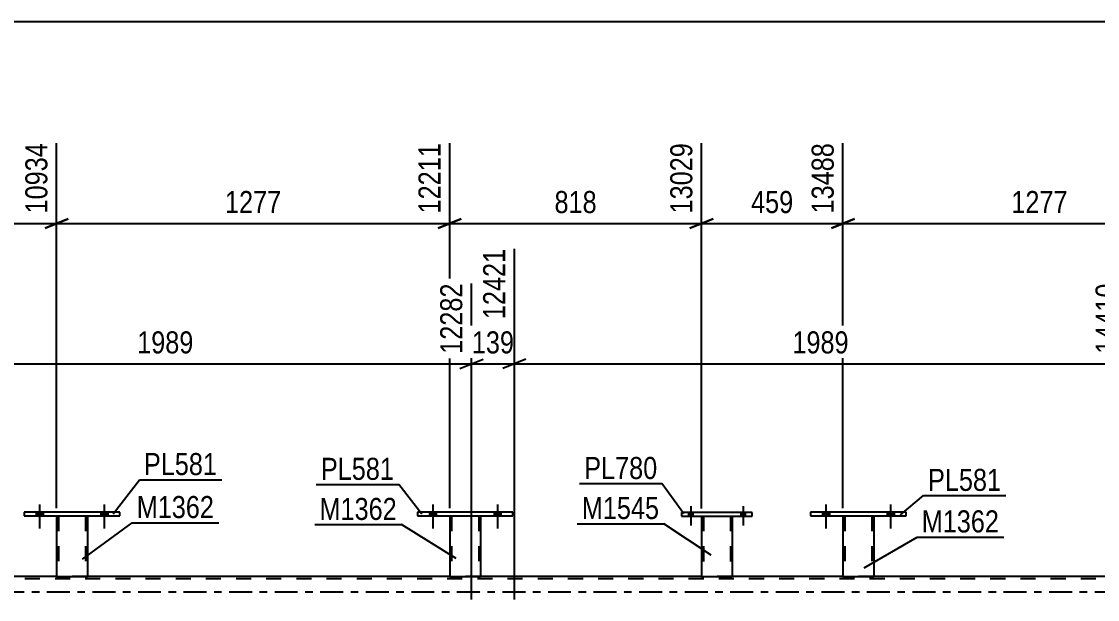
# Model space of a CAD drawing. Header units: millimetres. Extents: x 0 to 841, y 0 to 594.
# Drawn here: x 473.4 to 613.1, y 436.5 to 511.6 of the extents above; entities that cross this region are included whole.
import ezdxf

# ---------------------------------------------------------------- set-up
doc = ezdxf.new("R2010")
doc.units = ezdxf.units.MM
doc.linetypes.add('DXK_LINE_DOT2', pattern=[3.9198, 1.9599, -1.9599])
doc.linetypes.add('DXK_LINE_DOT3', pattern=[5.9187, 2.979, -0.9799, 0.9799, -0.9799])
doc.styles.add('Arial Narrow', font='ARIALN.TTF', dxfattribs={"height": 0.2})

# ---------------------------------------------------------------- blocks, each defined once
blk = doc.blocks.new('Part-318888112-3904 - 3656')
at = {"color": 2, "linetype": 'Continuous'}
for p, q in [((575.87, 447.85), (575.87, 447.37)), ((588.27, 447.85), (575.87, 447.85)), ((575.87, 447.37), (588.27, 447.37)), ((588.27, 447.37), (588.27, 447.85))]:
    blk.add_line(p, q, dxfattribs=at)
blk = doc.blocks.new('Part-318888112-4051 - 3656')
at = {"color": 7, "linetype": 'DXK_LINE_DOT2'}
for p, q in [((761.89, 439.21), (97.86, 439.21)), ((481.91, 439.53), (477.91, 439.53)), ((532.99, 439.53), (528.99, 439.53)), ((565.7, 439.53), (561.7, 439.53)), ((584.07, 439.53), (580.07, 439.53))]:
    blk.add_line(p, q, dxfattribs=at)
at = {"color": 2, "linetype": 'Continuous'}
for p, q in [((477.91, 439.53), (430.82, 439.53)), ((528.99, 439.53), (481.91, 439.53)), ((561.7, 439.53), (532.99, 439.53)), ((580.07, 439.53), (565.7, 439.53)), ((631.15, 439.53), (584.07, 439.53))]:
    blk.add_line(p, q, dxfattribs=at)
at = {"color": 7, "linetype": 'DXK_LINE_DOT3'}
blk.add_line((97.86, 437.53), (761.89, 437.53), dxfattribs=at)
blk = doc.blocks.new('Bolt-318888112-3677 - 3656')
at = {"linetype": 'Continuous'}
for points in [[(526.35, 447.37), (527.23, 447.37), (527.23, 447.85), (526.35, 447.85)], [(534.75, 447.37), (535.63, 447.37), (535.63, 447.85), (534.75, 447.85)]]:
    blk.add_hatch(color=1, dxfattribs=at).paths.add_polyline_path(points)
at = {"color": 1, "linetype": 'Continuous'}
for p, q in [((526.79, 448.85), (526.79, 445.73)), ((535.19, 448.85), (535.19, 445.73)), ((526.35, 447.85), (526.35, 447.37)), ((527.23, 447.85), (527.23, 447.37)), ((534.75, 447.85), (534.75, 447.37)), ((535.63, 447.85), (535.63, 447.37))]:
    blk.add_line(p, q, dxfattribs=at)
blk = doc.blocks.new('Bolt-318888112-3680 - 3656')
at = {"linetype": 'Continuous'}
for points in [[(577.43, 447.37), (578.31, 447.37), (578.31, 447.85), (577.43, 447.85)], [(585.83, 447.37), (586.71, 447.37), (586.71, 447.85), (585.83, 447.85)]]:
    blk.add_hatch(color=1, dxfattribs=at).paths.add_polyline_path(points)
at = {"color": 1, "linetype": 'Continuous'}
for p, q in [((577.87, 448.85), (577.87, 445.73)), ((586.27, 448.85), (586.27, 445.73)), ((577.43, 447.85), (577.43, 447.37)), ((578.31, 447.85), (578.31, 447.37)), ((585.83, 447.85), (585.83, 447.37)), ((586.71, 447.85), (586.71, 447.37))]:
    blk.add_line(p, q, dxfattribs=at)
blk = doc.blocks.new('Bolt-318888112-3681 - 3656')
at = {"linetype": 'Continuous'}
for points in [[(577.43, 447.37), (578.31, 447.37), (578.31, 447.85), (577.43, 447.85)], [(585.83, 447.37), (586.71, 447.37), (586.71, 447.85), (585.83, 447.85)]]:
    blk.add_hatch(color=1, dxfattribs=at).paths.add_polyline_path(points)
at = {"color": 1, "linetype": 'Continuous'}
for p, q in [((577.87, 448.85), (577.87, 445.73)), ((586.27, 448.85), (586.27, 445.73)), ((577.43, 447.85), (577.43, 447.37)), ((578.31, 447.85), (578.31, 447.37)), ((585.83, 447.85), (585.83, 447.37)), ((586.71, 447.85), (586.71, 447.37))]:
    blk.add_line(p, q, dxfattribs=at)
blk = doc.blocks.new('Bolt-318888112-3718 - 3656')
at = {"linetype": 'Continuous'}
for points in [[(475.27, 447.37), (476.15, 447.37), (476.15, 447.85), (475.27, 447.85)], [(483.67, 447.37), (484.55, 447.37), (484.55, 447.85), (483.67, 447.85)]]:
    blk.add_hatch(color=1, dxfattribs=at).paths.add_polyline_path(points)
at = {"color": 1, "linetype": 'Continuous'}
for p, q in [((475.71, 448.85), (475.71, 445.73)), ((484.11, 448.85), (484.11, 445.73)), ((475.27, 447.85), (475.27, 447.37)), ((476.15, 447.85), (476.15, 447.37)), ((483.67, 447.85), (483.67, 447.37)), ((484.55, 447.85), (484.55, 447.37))]:
    blk.add_line(p, q, dxfattribs=at)
blk = doc.blocks.new('Bolt-318888112-3719 - 3656')
at = {"linetype": 'Continuous'}
for points in [[(475.27, 447.37), (476.15, 447.37), (476.15, 447.85), (475.27, 447.85)], [(483.67, 447.37), (484.55, 447.37), (484.55, 447.85), (483.67, 447.85)]]:
    blk.add_hatch(color=1, dxfattribs=at).paths.add_polyline_path(points)
at = {"color": 1, "linetype": 'Continuous'}
for p, q in [((475.71, 448.85), (475.71, 445.73)), ((484.11, 448.85), (484.11, 445.73)), ((475.27, 447.85), (475.27, 447.37)), ((476.15, 447.85), (476.15, 447.37)), ((483.67, 447.85), (483.67, 447.37)), ((484.55, 447.85), (484.55, 447.37))]:
    blk.add_line(p, q, dxfattribs=at)
blk = doc.blocks.new('Bolt-318888112-3720 - 3656')
at = {"linetype": 'Continuous'}
for points in [[(526.35, 447.37), (527.23, 447.37), (527.23, 447.85), (526.35, 447.85)], [(534.75, 447.37), (535.63, 447.37), (535.63, 447.85), (534.75, 447.85)]]:
    blk.add_hatch(color=1, dxfattribs=at).paths.add_polyline_path(points)
at = {"color": 1, "linetype": 'Continuous'}
for p, q in [((526.79, 448.85), (526.79, 445.73)), ((535.19, 448.85), (535.19, 445.73)), ((526.35, 447.85), (526.35, 447.37)), ((527.23, 447.85), (527.23, 447.37)), ((534.75, 447.85), (534.75, 447.37)), ((535.63, 447.85), (535.63, 447.37))]:
    blk.add_line(p, q, dxfattribs=at)
blk = doc.blocks.new('Part-318888112-3827 - 3656')
at = {"color": 7, "linetype": 'DXK_LINE_DOT2'}
for p, q in [((477.91, 447.38), (481.91, 447.38)), ((477.91, 447.37), (477.91, 447.38)), ((477.91, 447.38), (477.91, 447.37)), ((478.15, 447.38), (478.15, 439.53)), ((481.67, 447.38), (481.67, 439.53)), ((481.91, 447.38), (481.91, 447.37)), ((481.91, 447.37), (481.91, 447.38)), ((481.61, 439.53), (481.65, 439.53)), ((481.61, 439.53), (481.65, 439.53)), ((481.65, 439.53), (481.67, 439.53)), ((481.65, 439.53), (481.67, 439.53))]:
    blk.add_line(p, q, dxfattribs=at)
at = {"color": 2, "linetype": 'Continuous'}
for p, q in [((477.91, 447.37), (477.91, 439.53)), ((481.91, 447.37), (481.91, 439.53)), ((477.91, 439.53), (481.91, 439.53))]:
    blk.add_line(p, q, dxfattribs=at)
blk = doc.blocks.new('Part-318888112-3832 - 3656')
at = {"color": 2, "linetype": 'Continuous'}
for p, q in [((473.71, 447.85), (473.71, 447.37)), ((486.11, 447.85), (473.71, 447.85)), ((473.71, 447.37), (486.11, 447.37)), ((486.11, 447.37), (486.11, 447.85))]:
    blk.add_line(p, q, dxfattribs=at)
blk = doc.blocks.new('Part-318888112-3859 - 3656')
at = {"color": 7, "linetype": 'DXK_LINE_DOT2'}
for p, q in [((528.99, 447.38), (532.99, 447.38)), ((528.99, 447.37), (528.99, 447.38)), ((528.99, 447.38), (528.99, 447.37)), ((529.23, 447.38), (529.23, 439.53)), ((532.75, 447.38), (532.75, 439.53)), ((532.99, 447.38), (532.99, 447.37)), ((532.99, 447.37), (532.99, 447.38)), ((532.69, 439.53), (532.73, 439.53)), ((532.69, 439.53), (532.73, 439.53)), ((532.73, 439.53), (532.75, 439.53)), ((532.73, 439.53), (532.75, 439.53))]:
    blk.add_line(p, q, dxfattribs=at)
at = {"color": 2, "linetype": 'Continuous'}
for p, q in [((528.99, 447.37), (528.99, 439.53)), ((532.99, 447.37), (532.99, 439.53)), ((528.99, 439.53), (532.99, 439.53))]:
    blk.add_line(p, q, dxfattribs=at)
blk = doc.blocks.new('Part-318888112-3864 - 3656')
at = {"color": 2, "linetype": 'Continuous'}
for p, q in [((524.79, 447.85), (524.79, 447.37)), ((537.19, 447.85), (524.79, 447.85)), ((524.79, 447.37), (537.19, 447.37)), ((537.19, 447.37), (537.19, 447.85))]:
    blk.add_line(p, q, dxfattribs=at)
blk = doc.blocks.new('Part-318888112-3899 - 3656')
at = {"color": 7, "linetype": 'DXK_LINE_DOT2'}
for p, q in [((580.07, 447.38), (584.07, 447.38)), ((580.07, 447.37), (580.07, 447.38)), ((580.07, 447.38), (580.07, 447.37)), ((580.31, 447.38), (580.31, 439.53)), ((583.83, 447.38), (583.83, 439.53)), ((584.07, 447.38), (584.07, 447.37)), ((584.07, 447.37), (584.07, 447.38)), ((583.77, 439.53), (583.81, 439.53)), ((583.77, 439.53), (583.81, 439.53)), ((583.81, 439.53), (583.83, 439.53)), ((583.81, 439.53), (583.83, 439.53))]:
    blk.add_line(p, q, dxfattribs=at)
at = {"color": 2, "linetype": 'Continuous'}
for p, q in [((580.07, 447.37), (580.07, 439.53)), ((584.07, 447.37), (584.07, 439.53)), ((580.07, 439.53), (584.07, 439.53))]:
    blk.add_line(p, q, dxfattribs=at)
blk = doc.blocks.new('Part-318888112-4203 - 3656')
at = {"color": 2, "linetype": 'Continuous'}
for p, q in [((559.1, 447.84), (559.1, 447.36)), ((568.3, 447.84), (559.1, 447.84)), ((559.1, 447.36), (568.3, 447.36)), ((568.3, 447.36), (568.3, 447.84))]:
    blk.add_line(p, q, dxfattribs=at)
blk = doc.blocks.new('Part-318888112-4198 - 3656')
at = {"color": 2, "linetype": 'Continuous'}
for p, q in [((561.7, 447.36), (561.7, 439.53)), ((565.7, 447.36), (565.7, 439.53)), ((561.7, 439.53), (565.7, 439.53))]:
    blk.add_line(p, q, dxfattribs=at)
at = {"color": 7, "linetype": 'DXK_LINE_DOT2'}
for p, q in [((561.7, 447.36), (565.7, 447.36)), ((561.94, 447.36), (561.94, 439.53)), ((565.46, 447.36), (565.46, 439.53)), ((565.4, 439.53), (565.44, 439.53)), ((565.4, 439.53), (565.44, 439.53)), ((565.44, 439.53), (565.46, 439.53)), ((565.44, 439.53), (565.46, 439.53))]:
    blk.add_line(p, q, dxfattribs=at)
blk = doc.blocks.new('Bolt-318888112-4204 - 3656')
at = {"linetype": 'Continuous'}
for points in [[(560.02, 447.36), (560.58, 447.36), (560.58, 447.84), (560.02, 447.84)], [(560.02, 447.36), (560.58, 447.36), (560.58, 447.84), (560.02, 447.84)], [(566.82, 447.36), (567.38, 447.36), (567.38, 447.84), (566.82, 447.84)], [(566.82, 447.36), (567.38, 447.36), (567.38, 447.84), (566.82, 447.84)]]:
    blk.add_hatch(color=1, dxfattribs=at).paths.add_polyline_path(points)
at = {"color": 1, "linetype": 'Continuous'}
for p, q in [((560.02, 447.84), (560.02, 447.36)), ((560.02, 447.84), (560.02, 447.36)), ((560.3, 448.64), (560.3, 446.12)), ((560.3, 448.64), (560.3, 446.12)), ((560.58, 447.84), (560.58, 447.36)), ((560.58, 447.84), (560.58, 447.36)), ((566.82, 447.84), (566.82, 447.36)), ((566.82, 447.84), (566.82, 447.36)), ((567.1, 448.64), (567.1, 446.12)), ((567.1, 448.64), (567.1, 446.12)), ((567.38, 447.84), (567.38, 447.36)), ((567.38, 447.84), (567.38, 447.36))]:
    blk.add_line(p, q, dxfattribs=at)
blk = doc.blocks.new('StraightDimension-318888112-6394 - 5490')
at = {"color": 7, "linetype": 'Continuous'}
blk.add_line((63.58, 511.57), (770.82, 511.57), dxfattribs=at)
blk = doc.blocks.new('StraightDimension-318888112-16732 - 3656')
at = {"color": 7, "linetype": 'Continuous'}
for p, q in [((477.91, 448.38), (477.91, 495.79)), ((426.82, 448.38), (426.82, 493.96)), ((428.32, 485.95), (425.32, 484.75)), ((426.82, 485.35), (477.91, 485.35)), ((476.41, 484.75), (479.41, 485.95))]:
    blk.add_line(p, q, dxfattribs=at)
at = {"color": 0}
blk.add_wipeout([(456.62, 486.1), (456.62, 490.3), (448.11, 490.3), (448.11, 486.1)], dxfattribs=at)
at = {"color": 3, "style": 'Arial Narrow'}
blk.add_text('1277', height=2.863, dxfattribs=at).set_placement((448.71, 486.7))
at = {"color": 0, "linetype": 'Continuous'}
blk.add_wipeout([(477.31, 496.39), (473.11, 496.39), (473.11, 486.05), (477.31, 486.05)], dxfattribs=at)
at = {"color": 3, "linetype": 'Continuous', "style": 'Arial Narrow'}
blk.add_text('10934', height=2.863, rotation=90.0002, dxfattribs=at).set_placement((476.71, 486.65))
blk = doc.blocks.new('StraightDimension-318888112-16729 - 3656')
at = {"color": 7, "linetype": 'Continuous'}
for p, q in [((561.7, 448.36), (561.7, 495.79)), ((580.07, 448.38), (580.07, 495.79)), ((563.2, 485.95), (560.2, 484.75)), ((561.7, 485.35), (580.07, 485.35)), ((578.57, 484.75), (581.57, 485.95))]:
    blk.add_line(p, q, dxfattribs=at)
at = {"color": 0}
blk.add_wipeout([(574.22, 486.1), (574.22, 490.3), (567.54, 490.3), (567.54, 486.1)], dxfattribs=at)
at = {"color": 3, "style": 'Arial Narrow'}
blk.add_text('459', height=2.863, dxfattribs=at).set_placement((568.14, 486.7))
at = {"color": 0, "linetype": 'Continuous'}
blk.add_wipeout([(579.47, 496.39), (575.27, 496.39), (575.27, 486.05), (579.47, 486.05)], dxfattribs=at)
at = {"color": 3, "linetype": 'Continuous', "style": 'Arial Narrow'}
blk.add_text('13488', height=2.863, rotation=90.0002, dxfattribs=at).set_placement((578.87, 486.65))
blk = doc.blocks.new('StraightDimension-318888112-16731 - 3656')
at = {"color": 7, "linetype": 'Continuous'}
for p, q in [((477.91, 448.38), (477.91, 495.79)), ((528.99, 448.38), (528.99, 495.79)), ((479.41, 485.95), (476.41, 484.75)), ((477.91, 485.35), (528.99, 485.35)), ((527.49, 484.75), (530.49, 485.95))]:
    blk.add_line(p, q, dxfattribs=at)
at = {"color": 0}
blk.add_wipeout([(507.7, 486.1), (507.7, 490.3), (499.19, 490.3), (499.19, 486.1)], dxfattribs=at)
at = {"color": 3, "style": 'Arial Narrow'}
blk.add_text('1277', height=2.863, dxfattribs=at).set_placement((499.79, 486.7))
at = {"color": 0, "linetype": 'Continuous'}
blk.add_wipeout([(528.39, 496.39), (524.19, 496.39), (524.19, 486.05), (528.39, 486.05)], dxfattribs=at)
at = {"color": 3, "linetype": 'Continuous', "style": 'Arial Narrow'}
blk.add_text('12211', height=2.863, rotation=90.0002, dxfattribs=at).set_placement((527.79, 486.65))
blk = doc.blocks.new('StraightDimension-318888112-16728 - 3656')
at = {"color": 7, "linetype": 'Continuous'}
for p, q in [((580.07, 448.38), (580.07, 495.79)), ((631.15, 448.38), (631.15, 495.79)), ((581.57, 485.95), (578.57, 484.75)), ((580.07, 485.35), (631.15, 485.35)), ((629.65, 484.75), (632.65, 485.95))]:
    blk.add_line(p, q, dxfattribs=at)
at = {"color": 0}
blk.add_wipeout([(609.86, 486.1), (609.86, 490.3), (601.35, 490.3), (601.35, 486.1)], dxfattribs=at)
at = {"color": 3, "style": 'Arial Narrow'}
blk.add_text('1277', height=2.863, dxfattribs=at).set_placement((601.95, 486.7))
at = {"color": 0, "linetype": 'Continuous'}
blk.add_wipeout([(630.55, 496.39), (626.35, 496.39), (626.35, 486.05), (630.55, 486.05)], dxfattribs=at)
at = {"color": 3, "linetype": 'Continuous', "style": 'Arial Narrow'}
blk.add_text('14765', height=2.863, rotation=90.0002, dxfattribs=at).set_placement((629.95, 486.65))
blk = doc.blocks.new('StraightDimension-318888112-16730 - 3656')
at = {"color": 7, "linetype": 'Continuous'}
for p, q in [((528.99, 448.38), (528.99, 495.79)), ((561.7, 448.36), (561.7, 495.79)), ((530.49, 485.95), (527.49, 484.75)), ((528.99, 485.35), (561.7, 485.35)), ((560.2, 484.75), (563.2, 485.95))]:
    blk.add_line(p, q, dxfattribs=at)
at = {"color": 0}
blk.add_wipeout([(548.68, 486.1), (548.68, 490.3), (542, 490.3), (542, 486.1)], dxfattribs=at)
at = {"color": 3, "style": 'Arial Narrow'}
blk.add_text('818', height=2.863, dxfattribs=at).set_placement((542.6, 486.7))
at = {"color": 0, "linetype": 'Continuous'}
blk.add_wipeout([(561.1, 496.39), (556.9, 496.39), (556.9, 486.05), (561.1, 486.05)], dxfattribs=at)
at = {"color": 3, "linetype": 'Continuous', "style": 'Arial Narrow'}
blk.add_text('13029', height=2.863, rotation=90.0002, dxfattribs=at).set_placement((560.5, 486.65))
blk = doc.blocks.new('StraightDimension-318888112-4701 - 3656')
at = {"color": 7, "linetype": 'Continuous'}
for p, q in [((452.25, 436.53), (452.25, 482.07)), ((531.81, 436.53), (531.81, 477.57)), ((453.75, 467.73), (450.75, 466.53)), ((452.25, 467.13), (531.81, 467.13)), ((530.31, 466.53), (533.31, 467.73))]:
    blk.add_line(p, q, dxfattribs=at)
at = {"color": 0}
blk.add_wipeout([(496.29, 467.88), (496.29, 472.08), (487.78, 472.08), (487.78, 467.88)], dxfattribs=at)
at = {"color": 3, "style": 'Arial Narrow'}
blk.add_text('1989', height=2.863, dxfattribs=at).set_placement((488.38, 468.48))
at = {"color": 0, "linetype": 'Continuous'}
blk.add_wipeout([(531.21, 478.17), (527.01, 478.17), (527.01, 467.83), (531.21, 467.83)], dxfattribs=at)
at = {"color": 3, "linetype": 'Continuous', "style": 'Arial Narrow'}
blk.add_text('12282', height=2.863, rotation=90.0002, dxfattribs=at).set_placement((530.61, 468.43))
blk = doc.blocks.new('StraightDimension-318888112-4720 - 3656')
at = {"color": 7, "linetype": 'Continuous'}
for p, q in [((537.39, 436.53), (537.39, 482.07)), ((531.81, 436.53), (531.81, 477.57)), ((530.31, 466.53), (533.31, 467.73)), ((531.81, 467.13), (537.39, 467.13)), ((538.89, 467.73), (535.89, 466.53))]:
    blk.add_line(p, q, dxfattribs=at)
at = {"color": 0}
blk.add_wipeout([(537.94, 467.88), (537.94, 472.08), (531.26, 472.08), (531.26, 467.88)], dxfattribs=at)
at = {"color": 3, "style": 'Arial Narrow'}
blk.add_text('139', height=2.863, dxfattribs=at).set_placement((531.86, 468.48))
at = {"color": 0, "linetype": 'Continuous'}
blk.add_wipeout([(536.79, 482.67), (532.59, 482.67), (532.59, 472.33), (536.79, 472.33)], dxfattribs=at)
at = {"color": 3, "linetype": 'Continuous', "style": 'Arial Narrow'}
blk.add_text('12421', height=2.863, rotation=90.0002, dxfattribs=at).set_placement((536.19, 472.93))
blk = doc.blocks.new('StraightDimension-318888112-4739 - 3656')
at = {"color": 7, "linetype": 'Continuous'}
for p, q in [((537.39, 436.53), (537.39, 482.07)), ((616.95, 436.53), (616.95, 477.57)), ((538.89, 467.73), (535.89, 466.53)), ((537.39, 467.13), (616.95, 467.13)), ((615.45, 466.53), (618.45, 467.73))]:
    blk.add_line(p, q, dxfattribs=at)
at = {"color": 0}
blk.add_wipeout([(581.42, 467.88), (581.42, 472.08), (572.91, 472.08), (572.91, 467.88)], dxfattribs=at)
at = {"color": 3, "style": 'Arial Narrow'}
blk.add_text('1989', height=2.863, dxfattribs=at).set_placement((573.51, 468.48))
at = {"color": 0, "linetype": 'Continuous'}
blk.add_wipeout([(616.35, 478.17), (612.15, 478.17), (612.15, 467.83), (616.35, 467.83)], dxfattribs=at)
at = {"color": 3, "linetype": 'Continuous', "style": 'Arial Narrow'}
blk.add_text('14410', height=2.863, rotation=90.0002, dxfattribs=at).set_placement((615.75, 468.43))
blk = doc.blocks.new('Mark-318888112-3860 - 3656')
at = {"color": 0}
blk.add_wipeout([(521.76, 452.06), (521.76, 455.06), (512.25, 455.06), (512.25, 452.06)], dxfattribs=at)
blk.add_wipeout([(521.76, 452.06), (521.76, 455.06), (512.25, 455.06), (512.25, 452.06)], dxfattribs=at)
at = {"color": 30, "linetype": 'Continuous'}
for p in [(511.65, 451.46), (525.36, 447.6)]:
    blk.add_line(p, (522.36, 451.46), dxfattribs=at)
at = {"color": 3, "style": 'Arial Narrow'}
blk.add_text('PL581', height=2.863, dxfattribs=at).set_placement((512.25, 452.06))
blk = doc.blocks.new('Mark-318888112-3900 - 3656')
at = {"color": 0}
blk.add_wipeout([(600.64, 450.63), (600.64, 453.63), (591.13, 453.63), (591.13, 450.63)], dxfattribs=at)
blk.add_wipeout([(600.64, 450.63), (600.64, 453.63), (591.13, 453.63), (591.13, 450.63)], dxfattribs=at)
at = {"color": 30, "linetype": 'Continuous'}
for p, q in [((587.57, 447.52), (590.53, 450.03)), ((590.53, 450.03), (601.24, 450.03))]:
    blk.add_line(p, q, dxfattribs=at)
at = {"color": 3, "style": 'Arial Narrow'}
blk.add_text('PL581', height=2.863, dxfattribs=at).set_placement((591.13, 450.63))
blk = doc.blocks.new('Mark-318888112-3823 - 3656')
at = {"color": 0}
blk.add_wipeout([(498.37, 447.1), (498.37, 450.1), (488.32, 450.1), (488.32, 447.1)], dxfattribs=at)
blk.add_wipeout([(498.37, 447.1), (498.37, 450.1), (488.32, 450.1), (488.32, 447.1)], dxfattribs=at)
at = {"color": 30, "linetype": 'Continuous'}
for p, q in [((481.29, 441.76), (487.72, 446.5)), ((487.72, 446.5), (498.97, 446.5))]:
    blk.add_line(p, q, dxfattribs=at)
at = {"color": 3, "style": 'Arial Narrow'}
blk.add_text('M1362', height=2.863, dxfattribs=at).set_placement((488.32, 447.1))
blk = doc.blocks.new('Mark-318888112-3828 - 3656')
at = {"color": 0}
blk.add_wipeout([(498.77, 452.68), (498.77, 455.68), (489.26, 455.68), (489.26, 452.68)], dxfattribs=at)
blk.add_wipeout([(498.77, 452.68), (498.77, 455.68), (489.26, 455.68), (489.26, 452.68)], dxfattribs=at)
at = {"color": 30, "linetype": 'Continuous'}
for p, q in [((485.24, 447.63), (488.66, 452.08)), ((488.66, 452.08), (499.37, 452.08))]:
    blk.add_line(p, q, dxfattribs=at)
at = {"color": 3, "style": 'Arial Narrow'}
blk.add_text('PL581', height=2.863, dxfattribs=at).set_placement((489.26, 452.68))
blk = doc.blocks.new('Mark-318888112-3855 - 3656')
at = {"color": 0}
blk.add_wipeout([(522.12, 446.86), (522.12, 449.86), (512.07, 449.86), (512.07, 446.86)], dxfattribs=at)
blk.add_wipeout([(522.12, 446.86), (522.12, 449.86), (512.07, 449.86), (512.07, 446.86)], dxfattribs=at)
at = {"color": 30, "linetype": 'Continuous'}
for p in [(511.47, 446.26), (529.83, 441.86)]:
    blk.add_line(p, (522.72, 446.26), dxfattribs=at)
at = {"color": 3, "style": 'Arial Narrow'}
blk.add_text('M1362', height=2.863, dxfattribs=at).set_placement((512.07, 446.86))
blk = doc.blocks.new('Mark-318888112-3895 - 3656')
at = {"color": 0}
blk.add_wipeout([(600.36, 445.24), (600.36, 448.24), (590.31, 448.24), (590.31, 445.24)], dxfattribs=at)
blk.add_wipeout([(600.36, 445.24), (600.36, 448.24), (590.31, 448.24), (590.31, 445.24)], dxfattribs=at)
at = {"color": 30, "linetype": 'Continuous'}
for p, q in [((582.84, 440.64), (589.71, 444.64)), ((589.71, 444.64), (600.96, 444.64))]:
    blk.add_line(p, q, dxfattribs=at)
at = {"color": 3, "style": 'Arial Narrow'}
blk.add_text('M1362', height=2.863, dxfattribs=at).set_placement((590.31, 445.24))
blk = doc.blocks.new('Mark-318888112-4199 - 3656')
at = {"color": 0}
blk.add_wipeout([(555.96, 452.17), (555.96, 455.17), (546.46, 455.17), (546.46, 452.17)], dxfattribs=at)
blk.add_wipeout([(555.96, 452.17), (555.96, 455.17), (546.46, 455.17), (546.46, 452.17)], dxfattribs=at)
at = {"color": 30, "linetype": 'Continuous'}
for p in [(545.86, 451.57), (559.42, 447.65)]:
    blk.add_line(p, (556.56, 451.57), dxfattribs=at)
at = {"color": 3, "style": 'Arial Narrow'}
blk.add_text('PL780', height=2.863, dxfattribs=at).set_placement((546.46, 452.17))
blk = doc.blocks.new('Mark-318888112-4194 - 3656')
at = {"color": 0}
blk.add_wipeout([(556.2, 446.97), (556.2, 449.97), (546.15, 449.97), (546.15, 446.97)], dxfattribs=at)
blk.add_wipeout([(556.2, 446.97), (556.2, 449.97), (546.15, 449.97), (546.15, 446.97)], dxfattribs=at)
at = {"color": 30, "linetype": 'Continuous'}
for p in [(545.55, 446.37), (562.95, 442.3)]:
    blk.add_line(p, (556.8, 446.37), dxfattribs=at)
at = {"color": 3, "style": 'Arial Narrow'}
blk.add_text('M1545', height=2.863, dxfattribs=at).set_placement((546.15, 446.97))

msp = doc.modelspace()

# ---------------------------------------------------------------- block references
for name in ['StraightDimension-318888112-6394 - 5490', 'Bolt-318888112-3718 - 3656', 'Bolt-318888112-3719 - 3656', 'Bolt-318888112-3677 - 3656', 'Bolt-318888112-3720 - 3656', 'Bolt-318888112-3680 - 3656', 'Bolt-318888112-3681 - 3656', 'Part-318888112-3832 - 3656', 'Part-318888112-3827 - 3656', 'Part-318888112-3864 - 3656', 'Part-318888112-3859 - 3656', 'Part-318888112-4203 - 3656', 'Bolt-318888112-4204 - 3656', 'Part-318888112-4198 - 3656', 'Part-318888112-3904 - 3656', 'Part-318888112-3899 - 3656', 'Part-318888112-4051 - 3656']:
    msp.add_blockref(name, (0, 0))

# ---------------------------------------------------------------- next in the draw order: block references
for name in ['StraightDimension-318888112-16732 - 3656', 'StraightDimension-318888112-16729 - 3656']:
    msp.add_blockref(name, (0, 0))

# ---------------------------------------------------------------- next in the draw order: block references
for name in ['StraightDimension-318888112-16731 - 3656', 'StraightDimension-318888112-16728 - 3656']:
    msp.add_blockref(name, (0, 0))

# ---------------------------------------------------------------- next in the draw order: block references
msp.add_blockref('StraightDimension-318888112-16730 - 3656', (0, 0))

# ---------------------------------------------------------------- next in the draw order: block references
msp.add_blockref('StraightDimension-318888112-4701 - 3656', (0, 0))

# ---------------------------------------------------------------- next in the draw order: block references
for name in ['StraightDimension-318888112-4720 - 3656', 'Mark-318888112-3860 - 3656', 'Mark-318888112-3823 - 3656']:
    msp.add_blockref(name, (0, 0))

# ---------------------------------------------------------------- next in the draw order: block references
for name in ['StraightDimension-318888112-4739 - 3656', 'Mark-318888112-3828 - 3656', 'Mark-318888112-3855 - 3656']:
    msp.add_blockref(name, (0, 0))

# ---------------------------------------------------------------- next in the draw order: block references
for name in ['Mark-318888112-4199 - 3656', 'Mark-318888112-3900 - 3656']:
    msp.add_blockref(name, (0, 0))

# ---------------------------------------------------------------- next in the draw order: block references
for name in ['Mark-318888112-4194 - 3656', 'Mark-318888112-3895 - 3656']:
    msp.add_blockref(name, (0, 0))

doc.saveas('drawing.dxf')
